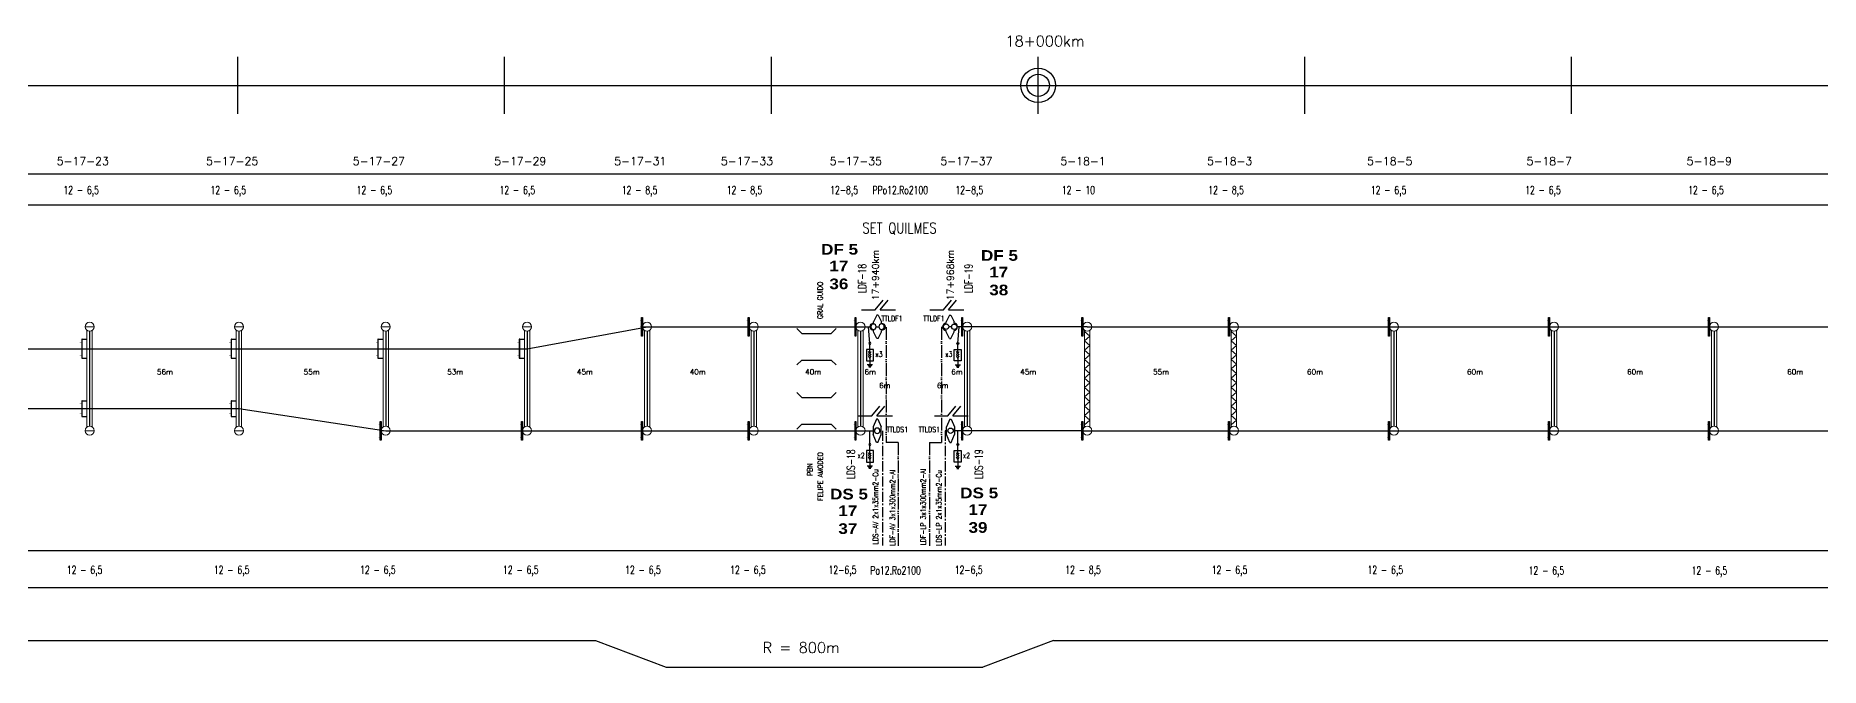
# Model space of a CAD drawing. Header units: millimetres. Extents: x 56 to 21898, y 218 to 1565.
# Drawn here: x 13692 to 14361, y 219 to 456 of the extents above; entities that cross this region are included whole.
import ezdxf
from ezdxf.enums import TextEntityAlignment as Align

# ---------------------------------------------------------------- set-up
doc = ezdxf.new("R2010")
doc.units = ezdxf.units.MM
doc.linetypes.add('ACAD_ISO05W100', pattern=[33, 24, -3, 0, -3, 0, -3])
doc.linetypes.add('CENTER2', pattern=[28.575, 19.05, -3.175, 3.175, -3.175])
for name, color, linetype in [('Cable subt 1x300', 5, 'Continuous'), ('cable subt MT 2x1x35mm2', 1, 'Continuous'), ('Cruceta Fe', 42, 'Continuous'), ('Descargadores', 30, 'Continuous'), ('ESQUEMA', 7, 'Continuous'), ('LDF', 5, 'Continuous'), ('LDS', 1, 'Continuous'), ('longitud vano', 7, 'Continuous'), ('Nº de poste', 6, 'Continuous'), ('POSTES', 8, 'Continuous'), ('progresivas', 4, 'Continuous'), ('Pórticos', 9, 'Continuous'), ('Seccionamiento', 20, 'Continuous'), ('TEXTOS', 3, 'Continuous')]:
    doc.layers.add(name, color=color, linetype=linetype)
doc.styles.add('ROMANS', font='romans.shx', dxfattribs={"width": 0.7})
doc.styles.add('STYLE1', font='romans.shx')
doc.styles.add('TEXTO_SELLO', font='')
doc.styles.get('TEXTO_SELLO').set_extended_font_data('Arial Black', bold=True)

# ---------------------------------------------------------------- blocks, each defined once
blk = doc.blocks.new('Poste Hormigón')
at = {"layer": 'POSTES', "lineweight": 18}
blk.add_line((1.7, 0), (-1.7, 0), dxfattribs=at)
blk.add_circle((0, 0), 1.7, dxfattribs=at)
blk = doc.blocks.new('Viga V')
at = {"layer": 'Pórticos', "lineweight": 20}
for p, q in [((-1, -1.37), (-1, -37.58)), ((-1, -1.73), (-1, -37.58)), ((1, -1.37), (1, -37.58)), ((1, -1.37), (1, -37.58))]:
    blk.add_line(p, q, dxfattribs=at)
at = {"layer": 'Pórticos'}
blk.add_line((0, -1.7), (0, -37.25), dxfattribs=at)
blk = doc.blocks.new('Sobreportico LDF')
at = {"layer": 'Cruceta Fe'}
for p, q in [((-1.77, 0), (0, 0)), ((-1.77, -7.03), (0, -7.03))]:
    blk.add_line(p, q, dxfattribs=at)
at = {"layer": 'Cruceta Fe', "const_width": 0.1}
for points in [[(-2.68, -1.06), (-1.77, -1.06)], [(-2.68, -3.52), (-1.77, -3.52)], [(-2.68, -5.97), (-1.77, -5.97)]]:
    blk.add_lwpolyline(points, dxfattribs=at)
at = {"layer": 'Cruceta Fe'}
blk.add_lwpolyline([(-1.77, 0), (-1.9, 0), (-1.9, -7.03), (-1.77, -7.03)], close=True, dxfattribs=at)
blk = doc.blocks.new('Sobreportico LDS')
at = {"layer": 'Cruceta Fe'}
for p, q in [((-1.77, 0), (0, 0)), ((-1.77, -5.82), (0, -5.82))]:
    blk.add_line(p, q, dxfattribs=at)
at = {"layer": 'Cruceta Fe', "const_width": 0.1}
for points in [[(-2.68, -1.06), (-1.77, -1.06)], [(-2.68, -4.76), (-1.77, -4.76)]]:
    blk.add_lwpolyline(points, dxfattribs=at)
at = {"layer": 'Cruceta Fe'}
blk.add_lwpolyline([(-1.77, 0), (-1.9, 0), (-1.9, -5.82), (-1.77, -5.82)], close=True, dxfattribs=at)
blk = doc.blocks.new('Cruceta Fe 1')
at = {"layer": 'Cruceta Fe', "const_width": 0.1}
for points in [[(-0.92, 2.45), (0, 2.45)], [(-0.92, -2.45), (0, -2.45)]]:
    blk.add_lwpolyline(points, dxfattribs=at)
at = {"layer": 'Cruceta Fe'}
blk.add_lwpolyline([(-0.35, 3.52), (0, 3.52), (0, -3.52), (-0.35, -3.52)], close=True, dxfattribs=at)
blk = doc.blocks.new('Cruceta Fe')
at = {"layer": 'Cruceta Fe', "const_width": 0.1}
for points in [[(-0.92, 2.45), (0, 2.45)], [(-0.92, 0), (0, 0)], [(-0.92, -2.45), (0, -2.45)]]:
    blk.add_lwpolyline(points, dxfattribs=at)
at = {"layer": 'Cruceta Fe'}
blk.add_lwpolyline([(-0.35, 3.52), (0, 3.52), (0, -3.52), (-0.35, -3.52)], close=True, dxfattribs=at)
blk = doc.blocks.new('Viga canasto')
at = {"layer": 'Pórticos', "lineweight": 20}
for p, q in [((-1, -1.37), (-1, -37.58)), ((-1, -1.73), (-1, -37.58)), ((-1, -1.73), (1, -3.48)), ((-1, -5.23), (1, -3.48)), ((-1, -5.23), (1, -6.99)), ((1, -1.37), (1, -37.58)), ((1, -1.37), (1, -37.58)), ((-1, -8.74), (1, -6.99)), ((-1, -8.74), (1, -10.49)), ((-1, -12.24), (1, -10.49)), ((-1, -12.24), (1, -13.99)), ((-1, -15.74), (1, -13.99)), ((-1, -15.74), (1, -17.49)), ((-1, -19.25), (1, -17.49)), ((-1, -19.25), (1, -21)), ((-1, -22.75), (1, -21)), ((-1, -22.75), (1, -24.5)), ((-1, -26.25), (1, -24.5)), ((-1, -26.25), (1, -28)), ((-1, -29.75), (1, -28)), ((-1, -29.75), (1, -31.51)), ((-1, -33.26), (1, -31.51)), ((-1, -33.26), (1, -35.01)), ((-1, -36.76), (1, -35.01))]:
    blk.add_line(p, q, dxfattribs=at)
blk = doc.blocks.new('Retención LDF')
at = {"layer": 'POSTES'}
for p, q in [((-0.17, 0.28), (-0.15, 0.36)), ((0.15, 0.7), (-0.15, 0.36)), ((0.08, -0.02), (-0.08, 0.02)), ((0.15, 0.7), (0.23, 0.68)), ((0.23, 0.68), (0.32, 0.23)), ((0.29, 0.15), (0.32, 0.23)), ((-0.32, -0.23), (-0.29, -0.15)), ((-0.23, -0.68), (-0.32, -0.23)), ((-0.23, -0.68), (-0.15, -0.7)), ((-0.15, -0.7), (0.15, -0.36)), ((0.15, -0.36), (0.17, -0.28))]:
    blk.add_line(p, q, dxfattribs=at)
for centre in [(-0.24, 0.07), (0.24, -0.07)]:
    blk.add_circle(centre, 0.168, dxfattribs=at)
for centre, start, end in [((-0.23, 0.06), 74.5054, 254.5054), ((0.23, -0.06), 254.5054, 74.5054)]:
    blk.add_arc(centre, 0.223, start, end, dxfattribs=at)
blk = doc.blocks.new('Retención LDS')
at = {"layer": 'POSTES'}
for p, q in [((-0.24, 4.36), (-1.47, 1.47)), ((-1.47, -1.47), (-1.47, 1.47)), ((-0.24, 4.36), (0.25, 4.36)), ((0.25, 4.36), (1.48, 1.47)), ((1.48, 1.47), (1.48, -1.47)), ((-0.24, -4.38), (-1.47, -1.47)), ((-0.24, -4.38), (0.25, -4.38)), ((0.25, -4.38), (1.48, -1.47))]:
    blk.add_line(p, q, dxfattribs=at)
blk.add_circle((0, 0), 1.02, dxfattribs=at)
blk = doc.blocks.new('Descargador')
at = {"color": 30}
for p, q in [((0, -3.83), (0, 0)), ((0, -3.98), (-0.53, -3.07)), ((0, -4.81), (-0.53, -3.9)), ((0, -5.63), (-0.53, -4.72)), ((0, -3.98), (0.53, -3.07)), ((0, -4.81), (0.53, -3.9)), ((0, -5.63), (0.53, -4.72))]:
    blk.add_line(p, q, dxfattribs=at)
at = {"layer": 'Descargadores', "color": 30}
for p, q in [((0, -5.63), (0, -8.06)), ((-0.99, -8.06), (0.99, -8.06)), ((-0.67, -8.48), (0.67, -8.48)), ((-0.35, -8.92), (0.35, -8.92))]:
    blk.add_line(p, q, dxfattribs=at)
blk.add_lwpolyline([(-1.31, -2.27), (1.31, -2.27), (1.31, -6.57), (-1.31, -6.57)], close=True, dxfattribs=at)
blk.add_circle((0, 0), 0.381, dxfattribs=at)
blk = doc.blocks.new('Seccionador')
at = {"layer": 'Seccionamiento'}
for p, q in [((-5.05, 0), (0, 0)), ((0, 0), (2.99, 3.7)), ((1.89, 0), (4.88, 3.7)), ((1.89, 0), (7.65, 0))]:
    blk.add_line(p, q, dxfattribs=at)

msp = doc.modelspace()

# ---------------------------------------------------------------- linework, layer by layer
for p, q in [((13768.1506, 426.3383), (13768.1506, 447.6025)), ((13868.1506, 426.3383), (13868.1506, 447.6025)), ((13968.1506, 426.3383), (13968.1506, 447.6025)), ((14068.1506, 426.3383), (14068.1506, 447.6025)), ((14168.1506, 426.3383), (14168.1506, 447.6025)), ((14268.1506, 426.3383), (14268.1506, 447.6025)), ((68.1506, 436.9704), (21897.5602, 436.9704)), ((68.1506, 403.8502), (21897.5602, 403.8502)), ((68.1506, 392.2176), (21897.5602, 392.2176)), ((13979.5806, 344.0418), (13977.7373, 345.8851)), ((13979.5806, 344.0418), (13990.5806, 344.0418)), ((13990.5806, 344.0418), (13992.4239, 345.8851)), ((13979.5806, 334.0418), (13977.7373, 332.1985)), ((13979.5806, 334.0418), (13990.5806, 334.0418)), ((13990.5806, 334.0418), (13992.4239, 332.1985)), ((13979.5806, 320.0418), (13977.7373, 321.8851)), ((13990.5806, 320.0418), (13992.4239, 321.8851)), ((13979.5806, 320.0418), (13990.5806, 320.0418)), ((13979.5806, 310.0418), (13977.7373, 308.1985)), ((13979.5806, 310.0418), (13990.5806, 310.0418)), ((13990.5806, 310.0418), (13992.4239, 308.1985)), ((68.1506, 262.6383), (21897.5602, 262.6383)), ((68.1506, 248.8066), (21897.5602, 248.8066)), ((12074.5685, 228.9395), (13902.1706, 228.9395)), ((13902.1706, 228.9395), (13928.7606, 218.9395)), ((14073.9506, 228.9395), (14047.3606, 218.9395)), ((14073.9506, 228.9395), (14469.1506, 228.9395)), ((13928.7606, 218.9395), (14047.3606, 218.9395))]:
    msp.add_line(p, q)
for radius in [6.4757, 4.1956]:
    msp.add_circle((14068.1506, 436.9704), radius)
at = {"layer": 'Cable subt 1x300', "linetype": 'ACAD_ISO05W100', "ltscale": 0.2}
for p, q in [((14011.1871, 346.4275), (14011.1871, 303.2139)), ((14031.9141, 346.4275), (14032.3314, 346.4489)), ((14031.9141, 346.4275), (14031.9141, 303.2139)), ((14015.6458, 303.2139), (14011.1871, 303.2139)), ((14015.6458, 303.2139), (14015.6458, 264.1337)), ((14027.4553, 303.2139), (14027.4553, 264.1337)), ((14027.4553, 303.2139), (14031.9141, 303.2139))]:
    msp.add_line(p, q, dxfattribs=at)
at = {"layer": 'cable subt MT 2x1x35mm2', "linetype": 'CENTER2', "ltscale": 0.2}
for p, q in [((14009.7571, 307.5656), (14009.7571, 264.5741)), ((14033.834, 307.5656), (14033.3441, 307.5656)), ((14033.3441, 307.5656), (14033.3441, 264.5741))]:
    msp.add_line(p, q, dxfattribs=at)
at = {"layer": 'Descargadores', "color": 30}
for p, q in [((14005.0692, 340.3048), (14004.6109, 346.5185)), ((14038.032, 340.3048), (14038.4903, 346.5185)), ((14005.0692, 302.3912), (14005.0692, 307.5656)), ((14038.032, 302.3912), (14038.032, 307.5656))]:
    msp.add_line(p, q, dxfattribs=at)
at = {"layer": 'LDF'}
for p, q in [((13876.5604, 338.2581), (13921.5506, 346.5185)), ((13921.5506, 346.5185), (14005.1083, 346.5185)), ((14086.5506, 346.5185), (14037.9929, 346.5185)), ((14086.5506, 346.5185), (14270.7548, 346.5185)), ((14270.7548, 346.5185), (16948.719, 346.5185)), ((13592.5506, 338.2581), (13876.5604, 338.2581))]:
    msp.add_line(p, q, dxfattribs=at)
at = {"layer": 'LDS'}
for p, q in [((13472.5506, 315.8721), (13768.5506, 315.8721)), ((13768.5506, 315.8721), (13823.5506, 307.565)), ((13823.5506, 307.565), (14006.3195, 307.5656)), ((14084.502, 307.565), (14036.7816, 307.5656)), ((14084.8506, 307.565), (14270.7548, 307.565)), ((14270.7548, 307.565), (16950.0768, 307.565))]:
    msp.add_line(p, q, dxfattribs=at)

# ---------------------------------------------------------------- block references
at = {"layer": 'Cruceta Fe'}
for name, p in [('Cruceta Fe', (13919.8506, 346.5185)), ('Cruceta Fe', (13959.8506, 346.5185)), ('Cruceta Fe', (13999.8506, 346.5185)), ('Cruceta Fe', (14039.8506, 346.5185)), ('Cruceta Fe', (14084.8506, 346.5185)), ('Cruceta Fe', (14139.8506, 346.5185)), ('Cruceta Fe', (14199.8506, 346.5185)), ('Cruceta Fe', (14259.8506, 346.5185)), ('Cruceta Fe', (14319.8506, 346.5185)), ('Sobreportico LDF', (13711.5506, 341.8369)), ('Sobreportico LDF', (13767.5506, 341.8369)), ('Sobreportico LDF', (13822.5506, 341.8369)), ('Sobreportico LDF', (13875.5506, 341.8369)), ('Sobreportico LDS', (13711.5506, 318.7806)), ('Sobreportico LDS', (13767.5506, 318.7806)), ('Cruceta Fe 1', (13821.8506, 307.565)), ('Cruceta Fe 1', (13874.8506, 307.565)), ('Cruceta Fe 1', (13919.8506, 307.565)), ('Cruceta Fe 1', (13959.8506, 307.565)), ('Cruceta Fe 1', (13999.8506, 307.565)), ('Cruceta Fe 1', (14039.8506, 307.565)), ('Cruceta Fe 1', (14084.8506, 307.565)), ('Cruceta Fe 1', (14139.8506, 307.565)), ('Cruceta Fe 1', (14199.8506, 307.565)), ('Cruceta Fe 1', (14259.8506, 307.565)), ('Cruceta Fe 1', (14319.8506, 307.565))]:
    msp.add_blockref(name, p, dxfattribs=at)
at = {"layer": 'Descargadores', "color": 30, "xscale": -1}
for p in [(14005.0692, 340.3048), (14005.0692, 302.3912)]:
    msp.add_blockref('Descargador', p, dxfattribs=at)
at = {"layer": 'Descargadores', "color": 30}
for p in [(14038.032, 340.3048), (14038.032, 302.3912)]:
    msp.add_blockref('Descargador', p, dxfattribs=at)
at = {"layer": 'LDS', "xscale": -1}
msp.add_blockref('Retención LDS', (14007.8006, 307.5656), dxfattribs=at)
at = {"layer": 'LDS'}
msp.add_blockref('Retención LDS', (14035.3006, 307.5656), dxfattribs=at)
at = {"layer": 'POSTES'}
for p in [(13712.5506, 346.5185), (13768.5506, 346.5185), (13823.5506, 346.5185), (13876.5506, 346.5185), (13921.5506, 346.5185), (13961.5506, 346.5185), (14001.5506, 346.5185), (14041.5506, 346.5185), (14086.5506, 346.5185), (14141.5506, 346.5185), (14201.5506, 346.5185), (14261.5506, 346.5185), (14321.5506, 346.5185)]:
    msp.add_blockref('Poste Hormigón', p, dxfattribs=at)
at = {"layer": 'POSTES', "lineweight": 35}
for p, xscale, yscale, zscale, rotation in [((14007.9399, 346.5185), -6.077500000000488, 6.077500000000327, 6.077500000000001, 344.5053751474817), ((14035.1612, 346.5185), 6.077499999999612, 6.077499999999612, 6.077499999999612, 15.49462485252056)]:
    msp.add_blockref('Retención LDF', p, dxfattribs=dict(at, xscale=xscale, yscale=yscale, zscale=zscale, rotation=rotation))
at = {"layer": 'POSTES', "xscale": -1, "rotation": 180}
for p in [(13712.5506, 307.565), (13768.5506, 307.565), (13823.5506, 307.565), (13876.5506, 307.565), (13921.5506, 307.565), (13961.5506, 307.565), (14001.5506, 307.565), (14041.5506, 307.565), (14086.5506, 307.565), (14141.5506, 307.565), (14201.5506, 307.565), (14261.5506, 307.565), (14321.5506, 307.565)]:
    msp.add_blockref('Poste Hormigón', p, dxfattribs=at)
at = {"layer": 'Pórticos'}
for name, p in [('Viga V', (13712.5506, 346.5185)), ('Viga V', (13768.5506, 346.5185)), ('Viga V', (13823.5506, 346.5185)), ('Viga V', (13876.5506, 346.5185)), ('Viga V', (13921.5506, 346.5185)), ('Viga V', (13961.5506, 346.5185)), ('Viga V', (14001.5506, 346.5185)), ('Viga V', (14041.5506, 346.5185)), ('Viga canasto', (14086.5506, 346.5185)), ('Viga canasto', (14141.5506, 346.5185)), ('Viga V', (14201.5506, 346.5185)), ('Viga V', (14261.5506, 346.5185)), ('Viga V', (14321.5506, 346.5185))]:
    msp.add_blockref(name, p, dxfattribs=at)
at = {"layer": 'Seccionamiento'}
for p in [(14007.0003, 352.8347), (14032.6514, 352.8347), (14005.8377, 313.1328), (14034.321, 313.1328)]:
    msp.add_blockref('Seccionador', p, dxfattribs=at)

# ---------------------------------------------------------------- texts
at = {"linetype": 'Continuous', "style": 'TEXTO_SELLO'}
for s, p in [('DF 5', (13986.7748, 373.5258)), ('DF 5', (14046.7279, 371.232)), ('17', (13989.8684, 367.2727)), ('17', (14049.8215, 364.979)), ('36', (13989.8835, 360.5969)), ('38', (14049.8365, 358.3031)), ('DS 5', (13990.1394, 281.8262)), ('DS 5', (14038.9376, 282.254)), ('17', (13993.233, 275.5732)), ('17', (14042.0312, 276.001)), ('37', (13993.2481, 268.8974)), ('39', (14042.0462, 269.3252))]:
    msp.add_text(s, height=4, dxfattribs=at).set_placement(p)
at = {"layer": 'ESQUEMA', "color": 7, "style": 'ROMANS', "width": 0.7}
for s, p in [('TTLDF1', (14013.3742, 349.633)), ('TTLDF1', (14029.0669, 349.633)), ('x3', (14008.4897, 336.2215)), ('x3', (14034.6562, 336.2215)), ('TTLDS1', (14015.3746, 308.004)), ('TTLDS1', (14027.3407, 308.004)), ('x2', (14001.783, 298.308)), ('x2', (14041.2627, 298.308))]:
    msp.add_text(s, height=2, dxfattribs=at).set_placement(p, align=Align.MIDDLE)
at = {"layer": 'longitud vano', "linetype": 'Continuous', "style": 'STYLE1'}
for s, p in [('56m', (13737.7928, 328.6021)), ('55m', (13792.7928, 328.6021)), ('53m', (13846.6151, 328.6021)), ('45m', (13895.2332, 328.6021)), ('40m', (13937.5356, 328.6021)), ('40m', (13980.8131, 328.6021)), ('6m', (14003.0485, 328.6021)), ('6m', (14035.5573, 328.6021)), ('45m', (14061.4389, 328.6021)), ('55m', (14111.2444, 328.6021)), ('60m', (14168.9409, 328.6021)), ('60m', (14228.9409, 328.6021)), ('60m', (14288.9409, 328.6021)), ('60m', (14348.9409, 328.6021)), ('6m', (14008.5363, 323.4961)), ('6m', (14030.2518, 323.4961))]:
    msp.add_text(s, height=2, dxfattribs=at).set_placement(p)
at = {"layer": 'Nº de poste', "linetype": 'Continuous', "style": 'STYLE1'}
for s, p in [('5-17-23', (13700.2263, 407.0813)), ('5-17-25', (13756.2263, 407.0813)), ('5-17-27', (13811.2263, 407.0813)), ('5-17-29', (13864.2263, 407.0813)), ('5-17-31', (13909.2263, 407.0813)), ('5-17-33', (13949.2263, 407.0813)), ('5-17-35', (13990.0476, 407.0813)), ('5-17-37', (14031.4779, 407.0813)), ('5-18-1', (14076.4779, 407.0813)), ('5-18-3', (14131.4779, 407.0813)), ('5-18-5', (14191.4779, 407.0813)), ('5-18-7', (14251.259, 407.0813)), ('5-18-9', (14311.259, 407.0813))]:
    msp.add_text(s, height=3, dxfattribs=at).set_placement(p)
at = {"layer": 'progresivas', "linetype": 'Continuous', "style": 'STYLE1'}
msp.add_text('18+000km', height=4, dxfattribs=at).set_placement((14055.8989, 451.5643))
for s, p in [('17+940km', (14008.4388, 356.4236)), ('17+968km', (14036.5111, 356.4236))]:
    msp.add_text(s, height=2.55, rotation=90, dxfattribs=at).set_placement(p)
at = {"layer": 'TEXTOS', "linetype": 'Continuous', "style": 'STYLE1'}
for s, height, width, p in [('12 - 6,5', 3, 0.7, (13702.7282, 396.2406)), ('12 - 6,5', 3, 0.7, (13757.8712, 396.2406)), ('12 - 6,5', 3, 0.7, (13812.6663, 396.2406)), ('12 - 6,5', 3, 0.7, (13866.2471, 396.2406)), ('12 - 8,5', 3, 0.7, (13912.055, 396.2406)), ('12 - 8,5', 3, 0.7, (13951.4022, 396.2406)), ('12-8,5', 3, 0.7, (13990.1832, 396.2406)), ('PPo12.Ro2100', 3, 0.7, (14006.0799, 396.2371)), ('12-8,5', 3, 0.7, (14037.1221, 396.2406)), ('12 - 10', 3, 0.7, (14077.0451, 396.2406)), ('12 - 8,5', 3, 0.7, (14131.9581, 396.2406)), ('12 - 6,5', 3, 0.7, (14192.8731, 396.2406)), ('12 - 6,5', 3, 0.7, (14250.7526, 396.2406)), ('12 - 6,5', 3, 0.7, (14311.8604, 396.2406)), ('SET QUILMES', 4, 0.8, (14002.2604, 381.5177)), ('12 - 6,5', 3, 0.7, (13704.0124, 253.959)), ('12 - 6,5', 3, 0.7, (13759.1554, 253.959)), ('12 - 6,5', 3, 0.7, (13813.9506, 253.959)), ('12 - 6,5', 3, 0.7, (13867.5313, 253.959)), ('12 - 6,5', 3, 0.7, (13913.3393, 253.959)), ('12 - 6,5', 3, 0.7, (13952.6864, 253.959)), ('12-6,5', 3, 0.7, (13989.5876, 253.959)), ('Po12.Ro2100', 3, 0.7, (14005.2515, 253.7462)), ('12-6,5', 3, 0.7, (14036.8904, 253.959)), ('12 - 8,5', 3, 0.7, (14078.3293, 253.959)), ('12 - 6,5', 3, 0.7, (14133.2423, 253.959)), ('12 - 6,5', 3, 0.7, (14191.6543, 253.959)), ('12 - 6,5', 3, 0.7, (14252.0368, 253.6787)), ('12 - 6,5', 3, 0.7, (14313.1447, 253.6787))]:
    msp.add_text(s, height=height, dxfattribs=dict(at, width=width)).set_placement(p)
at = {"layer": 'TEXTOS', "color": 6, "linetype": 'Continuous', "style": 'STYLE1', "width": 0.7}
for s, p in [('LDF-18', (14003.6461, 359.0931)), ('LDF-19', (14043.5813, 359.0931)), ('LDS-18', (13999.4737, 289.4026)), ('LDS-19', (14047.383, 289.4026))]:
    msp.add_text(s, height=3, rotation=90, dxfattribs=at).set_placement(p)
at = {"layer": 'TEXTOS', "linetype": 'Continuous', "style": 'STYLE1'}
for s, width, p in [('GRAL GUIDO', 0.9, (13987.3966, 349.4012)), ('PBN', 0.9, (13983.556, 290.5828)), ('FELIPE AMODEO', 0.9, (13987.451, 281.2545)), ('LDS-AV 2x1x35mm2-Cu', 0.7, (14008.1443, 264.9263)), ('LDF-LP 3x1x300mm2-Al', 0.7, (14025.9998, 264.6308)), ('LDF-AV 3x1x300mm2-Al', 0.7, (14014.5058, 264.4655)), ('LDS-LP 2x1x35mm2-Cu', 0.7, (14031.9238, 264.4655))]:
    msp.add_text(s, height=1.944, rotation=90, dxfattribs=dict(at, width=width)).set_placement(p)
msp.add_text('R = 800m', height=4, dxfattribs=at).set_placement((13964.8268, 224.317))

doc.saveas('drawing.dxf')
